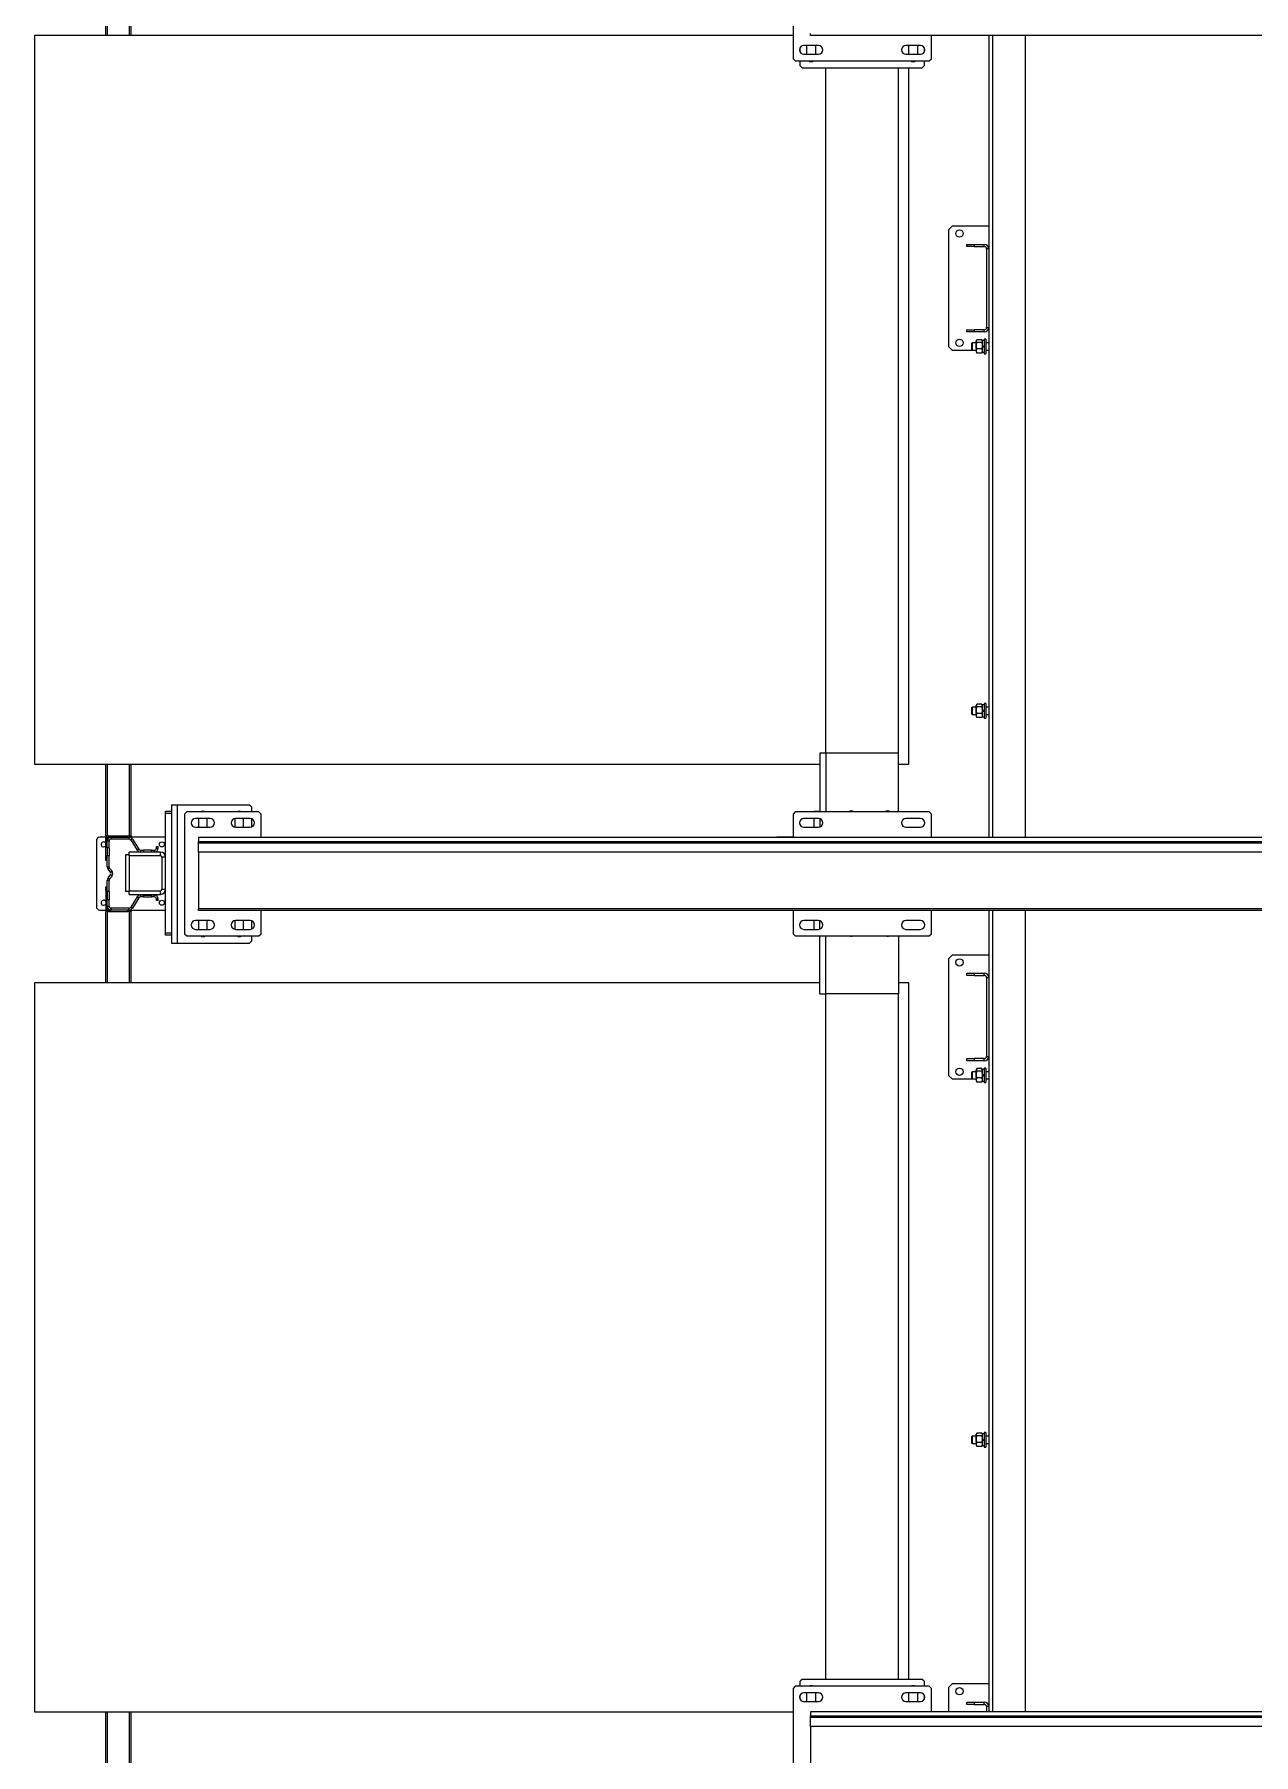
# Model space of a CAD drawing. Header units: millimetres. Extents: x 6622 to 532820, y 3370 to 359312.
# Drawn here: x 461300 to 462973, y 280881 to 283241 of the extents above; entities that cross this region are included whole.
import ezdxf

# ---------------------------------------------------------------- set-up
doc = ezdxf.new("R2010")
doc.units = ezdxf.units.MM

# ---------------------------------------------------------------- blocks, each defined once
blk = doc.blocks.new('A$C6F3A12F4')
at = {"color": 2, "linetype": 'Continuous', "lineweight": 25}
for p, q in [((32485.7, 3475), (32485.7, 225)), ((32491.1, 225), (32491.1, 3475)), ((32493.7, 3475), (32493.7, 225)), ((32505.7, 3475), (32505.7, 225)), ((32583.1, 225), (32583.1, 3475)), ((32585.7, 3475), (32585.7, 225)), ((31385.2, 2635), (31385.2, 1065)), ((33685.2, 2635), (33685.2, 1065)), ((33690.6, 1065), (33690.6, 2635)), ((33693.2, 2635), (33693.2, 1065)), ((33705.2, 2635), (33705.2, 1065)), ((31385.2, 1359.5), (32485.7, 1359.5)), ((32585.7, 1359.5), (33685.2, 1359.5)), ((31385.2, 1314.5), (32485.7, 1314.5)), ((31385.2, 1309.5), (31678, 1309.5)), ((31647, 1309.5), (31647, 1259.5)), ((31675, 1303.5), (31672, 1303.5)), ((31672, 1289.5), (31672, 1303.5)), ((31675, 1289.5), (31675, 1303.5)), ((31678, 1309.5), (31678, 1306.5)), ((31678, 1309.5), (31786, 1309.5)), ((31678, 1306.5), (31786, 1306.5)), ((31786, 1309.5), (32485.7, 1309.5)), ((31786, 1306.5), (31786, 1309.5)), ((31792, 1303.5), (31789, 1303.5)), ((31789, 1303.5), (31789, 1289.5)), ((31792, 1303.5), (31792, 1289.5)), ((31802, 1305.5), (31802, 1303.5)), ((31802, 1305.5), (31822, 1305.5)), ((31802, 1303.5), (31822, 1303.5)), ((31802.8, 1300), (31802.8, 1293.4)), ((31804.4, 1300.9), (31803.3, 1300.3)), ((31803.9, 1303.5), (31803.9, 1300.9)), ((31812, 1300.9), (31803.9, 1300.9)), ((31806.4, 1300), (31806.4, 1293.4)), ((31807, 1309.5), (31807, 1305.5)), ((31812, 1300.9), (31813.5, 1300.9)), ((31820, 1300.9), (31813.5, 1300.9)), ((31815.5, 1300), (31815.5, 1293.4)), ((31817, 1305.5), (31817, 1309.5)), ((31820.7, 1300.3), (31819.6, 1300.9)), ((31820, 1300.9), (31820, 1303.5)), ((31821.2, 1300), (31821.2, 1293.4)), ((31822, 1303.5), (31822, 1305.5)), ((32302, 1305.5), (32302, 1303.5)), ((32302, 1305.5), (32322, 1305.5)), ((32302, 1303.5), (32322, 1303.5)), ((32302.8, 1300), (32302.8, 1293.4)), ((32304.4, 1300.9), (32303.3, 1300.3)), ((32303.9, 1303.5), (32303.9, 1300.9)), ((32312, 1300.9), (32303.9, 1300.9)), ((32306.4, 1300), (32306.4, 1293.4)), ((32307, 1309.5), (32307, 1305.5)), ((32312, 1300.9), (32313.5, 1300.9)), ((32320, 1300.9), (32313.5, 1300.9)), ((32315.5, 1300), (32315.5, 1293.4)), ((32317, 1305.5), (32317, 1309.5)), ((32320.7, 1300.3), (32319.6, 1300.9)), ((32320, 1300.9), (32320, 1303.5)), ((32321.2, 1300), (32321.2, 1293.4)), ((32322, 1303.5), (32322, 1305.5)), ((32585.7, 1314.5), (33685.2, 1314.5)), ((32585.7, 1309.5), (32678, 1309.5)), ((32647, 1309.5), (32647, 1259.5)), ((32675, 1303.5), (32672, 1303.5)), ((32672, 1289.5), (32672, 1303.5)), ((32675, 1289.5), (32675, 1303.5)), ((32678, 1309.5), (32678, 1306.5)), ((32678, 1309.5), (32786, 1309.5)), ((32678, 1306.5), (32786, 1306.5)), ((32786, 1309.5), (33678, 1309.5)), ((32786, 1306.5), (32786, 1309.5)), ((32792, 1303.5), (32789, 1303.5)), ((32789, 1303.5), (32789, 1289.5)), ((32792, 1303.5), (32792, 1289.5)), ((32802, 1305.5), (32802, 1303.5)), ((32802, 1305.5), (32822, 1305.5)), ((32802, 1303.5), (32822, 1303.5)), ((32802.8, 1300), (32802.8, 1293.4)), ((32804.4, 1300.9), (32803.3, 1300.3)), ((32803.9, 1303.5), (32803.9, 1300.9)), ((32812, 1300.9), (32803.9, 1300.9)), ((32806.4, 1300), (32806.4, 1293.4)), ((32807, 1309.5), (32807, 1305.5)), ((32812, 1300.9), (32813.5, 1300.9)), ((32820, 1300.9), (32813.5, 1300.9)), ((32815.5, 1300), (32815.5, 1293.4)), ((32817, 1305.5), (32817, 1309.5)), ((32820.7, 1300.3), (32819.6, 1300.9)), ((32820, 1300.9), (32820, 1303.5)), ((32821.2, 1300), (32821.2, 1293.4)), ((32822, 1303.5), (32822, 1305.5)), ((33302, 1305.5), (33302, 1303.5)), ((33302, 1305.5), (33322, 1305.5)), ((33302, 1303.5), (33322, 1303.5)), ((33302.8, 1300), (33302.8, 1293.4)), ((33304.4, 1300.9), (33303.3, 1300.3)), ((33303.9, 1303.5), (33303.9, 1300.9)), ((33312, 1300.9), (33303.9, 1300.9)), ((33306.4, 1300), (33306.4, 1293.4)), ((33307, 1309.5), (33307, 1305.5)), ((33312, 1300.9), (33313.5, 1300.9)), ((33320, 1300.9), (33313.5, 1300.9)), ((33315.5, 1300), (33315.5, 1293.4)), ((33317, 1305.5), (33317, 1309.5)), ((33320.7, 1300.3), (33319.6, 1300.9)), ((33320, 1300.9), (33320, 1303.5)), ((33321.2, 1300), (33321.2, 1293.4)), ((33322, 1303.5), (33322, 1305.5)), ((33647, 1309.5), (33647, 1259.5)), ((33675, 1303.5), (33672, 1303.5)), ((33672, 1289.5), (33672, 1303.5)), ((33675, 1289.5), (33675, 1303.5)), ((33678, 1309.5), (33678, 1306.5)), ((33678, 1309.5), (33685.2, 1309.5)), ((33678, 1306.5), (33685.2, 1306.5)), ((31672, 1289.5), (31675, 1289.5)), ((31672, 1279.5), (31672, 1289.5)), ((31675, 1279.5), (31672, 1279.5)), ((31675, 1289.5), (31675, 1279.5)), ((31789, 1289.5), (31792, 1289.5)), ((31789, 1279.5), (31789, 1289.5)), ((31792, 1279.5), (31789, 1279.5)), ((31792, 1289.5), (31792, 1279.5)), ((31803.3, 1293.1), (31804.4, 1292.5)), ((31814.9, 1292.5), (31804.4, 1292.5)), ((31807, 1292.5), (31807, 1287)), ((31807, 1287), (31807.5, 1286.5)), ((31807, 1287), (31817, 1287)), ((31816.5, 1286.5), (31807.5, 1286.5)), ((31814.9, 1292.5), (31819.6, 1292.5)), ((31816.5, 1286.5), (31817, 1287)), ((31817, 1287), (31817, 1292.5)), ((31817, 1259.5), (31817, 1287)), ((31819.6, 1292.5), (31820.7, 1293.1)), ((32303.3, 1293.1), (32304.4, 1292.5)), ((32314.9, 1292.5), (32304.4, 1292.5)), ((32307, 1292.5), (32307, 1287)), ((32307, 1287), (32307.5, 1286.5)), ((32307, 1287), (32317, 1287)), ((32316.5, 1286.5), (32307.5, 1286.5)), ((32314.9, 1292.5), (32319.6, 1292.5)), ((32316.5, 1286.5), (32317, 1287)), ((32317, 1287), (32317, 1292.5)), ((32319.6, 1292.5), (32320.7, 1293.1)), ((32672, 1289.5), (32675, 1289.5)), ((32672, 1279.5), (32672, 1289.5)), ((32675, 1279.5), (32672, 1279.5)), ((32675, 1289.5), (32675, 1279.5)), ((32789, 1289.5), (32792, 1289.5)), ((32789, 1279.5), (32789, 1289.5)), ((32792, 1279.5), (32789, 1279.5)), ((32792, 1289.5), (32792, 1279.5)), ((32803.3, 1293.1), (32804.4, 1292.5)), ((32814.9, 1292.5), (32804.4, 1292.5)), ((32807, 1292.5), (32807, 1287)), ((32807, 1287), (32807.5, 1286.5)), ((32807, 1287), (32817, 1287)), ((32816.5, 1286.5), (32807.5, 1286.5)), ((32814.9, 1292.5), (32819.6, 1292.5)), ((32816.5, 1286.5), (32817, 1287)), ((32817, 1287), (32817, 1292.5)), ((32817, 1259.5), (32817, 1287)), ((32819.6, 1292.5), (32820.7, 1293.1)), ((33303.3, 1293.1), (33304.4, 1292.5)), ((33314.9, 1292.5), (33304.4, 1292.5)), ((33307, 1292.5), (33307, 1287)), ((33307, 1287), (33307.5, 1286.5)), ((33307, 1287), (33317, 1287)), ((33316.5, 1286.5), (33307.5, 1286.5)), ((33314.9, 1292.5), (33319.6, 1292.5)), ((33316.5, 1286.5), (33317, 1287)), ((33317, 1287), (33317, 1292.5)), ((33319.6, 1292.5), (33320.7, 1293.1)), ((33672, 1289.5), (33675, 1289.5)), ((33672, 1279.5), (33672, 1289.5)), ((33675, 1279.5), (33672, 1279.5)), ((33675, 1289.5), (33675, 1279.5)), ((31647, 1259.5), (31652, 1254.5)), ((31652, 1254.5), (31812, 1254.5)), ((31812, 1254.5), (31817, 1259.5)), ((32647, 1259.5), (32652, 1254.5)), ((32652, 1254.5), (32812, 1254.5)), ((32812, 1254.5), (32817, 1259.5)), ((33647, 1259.5), (33652, 1254.5)), ((33652, 1254.5), (33685.2, 1254.5)), ((31417.2, 1231), (31385.2, 1231)), ((31420.2, 1228), (31417.2, 1231)), ((31420.2, 1044), (31420.2, 1228)), ((32453.7, 1231), (32450.7, 1228)), ((32450.7, 1228), (32450.7, 1044)), ((32485.7, 1231), (32453.7, 1231)), ((32617.7, 1231), (32585.7, 1231)), ((32620.7, 1228), (32617.7, 1231)), ((32620.7, 1044), (32620.7, 1228)), ((33653.2, 1231), (33650.2, 1228)), ((33650.2, 1228), (33650.2, 1044)), ((33685.2, 1231), (33653.2, 1231)), ((31399.2, 1216), (31399.2, 1196)), ((31399.2, 1211.9), (31411.2, 1211.9)), ((31401.7, 1220.9), (31408.7, 1220.9)), ((31411.2, 1196), (31411.2, 1216)), ((31420.2, 1220.9), (31427.2, 1220.9)), ((31430.2, 1217.9), (31427.2, 1220.9)), ((31430.2, 1217.9), (31430.2, 1053.9)), ((32459.7, 1216), (32459.7, 1196)), ((32471.7, 1196), (32471.7, 1216)), ((32599.7, 1216), (32599.7, 1196)), ((32611.7, 1196), (32611.7, 1216)), ((33643.2, 1220.9), (33640.2, 1217.9)), ((33640.2, 1053.9), (33640.2, 1217.9)), ((33643.2, 1220.9), (33650.2, 1220.9)), ((33659.2, 1216), (33659.2, 1196)), ((33659.2, 1211.9), (33671.2, 1211.9)), ((33661.8, 1220.9), (33668.6, 1220.9)), ((33671.2, 1196), (33671.2, 1216)), ((31411.2, 1200), (31399.2, 1200)), ((31411.2, 1199.9), (31399.2, 1199.9)), ((32385.2, 1200), (31430.2, 1200)), ((32370.2, 1185.9), (31430.2, 1185.9)), ((32370.2, 1185.9), (32370.2, 1085.9)), ((32450.7, 1185.9), (32370.2, 1185.9)), ((32385.2, 1185.9), (32385.2, 1200)), ((32620.7, 1185.9), (32700.2, 1185.9)), ((32685.2, 1200), (32685.2, 1185.9)), ((33640.2, 1200), (32685.2, 1200)), ((32700.2, 1185.9), (32700.2, 1085.9)), ((33640.2, 1185.9), (32700.2, 1185.9)), ((33671.2, 1200), (33659.2, 1200)), ((33671.2, 1199.9), (33659.2, 1199.9)), ((32370.2, 1085.9), (31430.2, 1085.9)), ((32370.2, 1085.9), (32450.7, 1085.9)), ((32370.2, 1085.9), (32370.2, 1077.9)), ((32700.2, 1085.9), (32620.7, 1085.9)), ((32700.2, 1077.9), (32700.2, 1085.9)), ((33640.2, 1085.9), (32700.2, 1085.9)), ((31385.2, 1065), (31382.6, 1065)), ((31399.2, 1076), (31399.2, 1056)), ((31399.2, 1071.9), (31411.2, 1071.9)), ((31411.2, 1056), (31411.2, 1076)), ((32370.2, 1077.9), (32450.7, 1077.9)), ((32385.2, 0), (32385.2, 1077.9)), ((32449.7, 1069.9), (32449.7, 1077.9)), ((32450.7, 1069.9), (32449.7, 1069.9)), ((32459.7, 1076), (32459.7, 1056)), ((32471.7, 1069.9), (32459.7, 1069.9)), ((32460, 1077.9), (32471.4, 1077.9)), ((32471.7, 1056), (32471.7, 1076)), ((32599.7, 1076), (32599.7, 1056)), ((32611.7, 1069.9), (32599.7, 1069.9)), ((32611.4, 1077.9), (32600, 1077.9)), ((32611.7, 1056), (32611.7, 1076)), ((32700.2, 1077.9), (32620.7, 1077.9)), ((32685.2, 1077.9), (32685.2, 0)), ((33659.2, 1076), (33659.2, 1056)), ((33659.2, 1071.9), (33671.2, 1071.9)), ((33671.2, 1056), (33671.2, 1076)), ((33685.2, 1065), (33690.6, 1065)), ((33693.2, 1065), (33690.6, 1065)), ((33705.2, 1065), (33693.2, 1065)), ((33705.2, 1065), (33782.6, 1065)), ((31253.2, 1041), (31417.2, 1041)), ((31385.2, 1041), (31385.2, 0)), ((31411.2, 1059.9), (31399.2, 1059.9)), ((31408.4, 1050.9), (31402, 1050.9)), ((31417.2, 1041), (31420.2, 1044)), ((31427.2, 1050.9), (31420.2, 1050.9)), ((31427.2, 1050.9), (31430.2, 1053.9)), ((32450.7, 1044), (32453.7, 1041)), ((32453.7, 1041), (32485.7, 1041)), ((32485.2, 1041), (32485.2, 1020)), ((32585.7, 1041), (32617.7, 1041)), ((32617.7, 1041), (32620.7, 1044)), ((33640.2, 1053.9), (33643.2, 1050.9)), ((33650.2, 1050.9), (33643.2, 1050.9)), ((33650.2, 1044), (33653.2, 1041)), ((33653.2, 1041), (33817.2, 1041)), ((33671.2, 1059.9), (33659.2, 1059.9)), ((33668.4, 1050.9), (33662, 1050.9)), ((33685.2, 0), (33685.2, 1041)), ((32453.7, 311), (32450.7, 308)), ((32450.7, 308), (32450.7, 209)), ((32485.7, 311), (32453.7, 311)), ((32617.7, 311), (32585.7, 311)), ((32620.7, 308), (32617.7, 311)), ((32620.7, 209), (32620.7, 308)), ((32443.7, 298.1), (32440.7, 295.1)), ((32440.7, 196.1), (32440.7, 295.1)), ((32443.7, 298.1), (32450.7, 298.1)), ((32459.7, 296), (32459.7, 276)), ((32471.7, 287.1), (32459.7, 287.1)), ((32460.1, 298.1), (32471.3, 298.1)), ((32471.7, 276), (32471.7, 296)), ((32599.7, 296), (32599.7, 276)), ((32611.7, 287.1), (32599.7, 287.1)), ((32600.1, 298.1), (32611.3, 298.1)), ((32611.7, 276), (32611.7, 296)), ((32620.7, 298.1), (32627.7, 298.1)), ((32630.7, 295.1), (32627.7, 298.1)), ((32630.7, 196.1), (32630.7, 295.1)), ((32459.8, 275.1), (32471.6, 275.1)), ((32599.8, 275.1), (32611.6, 275.1)), ((32459.7, 241), (32459.7, 221)), ((32471.7, 237.1), (32459.7, 237.1)), ((32471.7, 221), (32471.7, 241)), ((32599.7, 241), (32599.7, 221)), ((32611.7, 237.1), (32599.7, 237.1)), ((32611.7, 221), (32611.7, 241)), ((32459.7, 225.1), (32471.7, 225.1)), ((32485.7, 225), (32491.1, 225)), ((32493.7, 225), (32491.1, 225)), ((32505.7, 225), (32493.7, 225)), ((32505.7, 225), (32583.1, 225)), ((32585.7, 225), (32583.1, 225)), ((32599.7, 225.1), (32611.7, 225.1)), ((32440.7, 188.1), (32440.7, 196.1)), ((32440.7, 196.1), (32630.7, 196.1)), ((32450.7, 209), (32453.7, 206)), ((32453.7, 206), (32617.7, 206)), ((32617.7, 206), (32620.7, 209)), ((32630.7, 188.1), (32630.7, 196.1)), ((32440.7, 188.1), (32630.7, 188.1)), ((32449.7, 180.1), (32449.7, 188.1)), ((32452.7, 180.1), (32449.7, 180.1)), ((32452.7, 188.1), (32452.7, 180.1)), ((32616.7, 180.1), (32452.7, 180.1)), ((32485.2, 180), (32485.2, 133)), ((32498.2, 167.5), (32498.2, 170)), ((32500.2, 170), (32498.2, 170)), ((32500.2, 167.5), (32498.2, 167.5)), ((32500.2, 167.5), (32500.2, 170)), ((32510.7, 173.1), (32505.7, 173.1)), ((32505.7, 173.1), (32505.7, 130.1)), ((32510.7, 173.1), (32510.7, 130.1)), ((32512.7, 180.1), (32512.7, 175.1)), ((32556.7, 175.1), (32512.7, 175.1)), ((32556.7, 175.1), (32556.7, 180.1)), ((32563.7, 173.1), (32558.7, 173.1)), ((32558.7, 130.1), (32558.7, 173.1)), ((32563.7, 130.1), (32563.7, 173.1)), ((32570.2, 170), (32570.2, 167.5)), ((32572.2, 170), (32570.2, 170)), ((32572.2, 167.5), (32570.2, 167.5)), ((32572.2, 170), (32572.2, 167.5)), ((32585.2, 133), (32585.2, 180)), ((32616.7, 180.1), (32616.7, 188.1)), ((32619.7, 180.1), (32616.7, 180.1)), ((32619.7, 188.1), (32619.7, 180.1)), ((32487.8, 134.6), (32501.8, 143.1)), ((32503.1, 141), (32501.8, 143.1)), ((32505.7, 164.5), (32503.2, 164.5)), ((32503.2, 160.5), (32503.2, 164.5)), ((32505.7, 160.5), (32503.2, 160.5)), ((32503.2, 160.5), (32503.2, 149.7)), ((32503.2, 145.7), (32503.2, 149.7)), ((32503.2, 149.7), (32505.7, 149.7)), ((32503.2, 145.7), (32505.7, 145.7)), ((32567.2, 164.5), (32564.7, 164.5)), ((32564.7, 164.5), (32564.7, 160.5)), ((32567.2, 160.5), (32564.7, 160.5)), ((32564.7, 149.7), (32564.7, 160.5)), ((32564.7, 149.7), (32564.7, 145.7)), ((32564.7, 149.7), (32567.2, 149.7)), ((32564.7, 145.7), (32567.2, 145.7)), ((32567.2, 164.5), (32567.2, 160.5)), ((32567.2, 149.7), (32567.2, 160.5)), ((32567.2, 149.7), (32567.2, 145.7)), ((32568.6, 143.1), (32567.3, 141)), ((32568.6, 143.1), (32582.6, 134.6)), ((31385.2, 133), (31285.2, 133)), ((31385.2, 130.5), (31285.2, 130.5)), ((32483.2, 133), (32385.2, 133)), ((32483.2, 130.5), (32385.2, 130.5)), ((32483.2, 133), (32485.2, 133)), ((32483.2, 128), (32483.2, 133)), ((32483.2, 101), (32483.2, 128)), ((32485.2, 128), (32483.2, 128)), ((32485.2, 133), (32485.2, 129.9)), ((32487.7, 129.9), (32485.2, 129.9)), ((32485.2, 105.5), (32485.2, 129.9)), ((32487.7, 105.5), (32487.7, 129.9)), ((32487.8, 134.6), (32489.1, 132.5)), ((32489.1, 132.5), (32503.1, 141)), ((32510.7, 130.1), (32505.7, 130.1)), ((32509.7, 130.1), (32559.7, 130.1)), ((32509.7, 130.1), (32509.7, 125.1)), ((32509.7, 125.1), (32559.7, 125.1)), ((32563.7, 130.1), (32558.7, 130.1)), ((32559.7, 130.1), (32559.7, 125.1)), ((32567.3, 141), (32581.3, 132.5)), ((32581.3, 132.5), (32582.6, 134.6)), ((32585.2, 129.9), (32582.7, 129.9)), ((32582.7, 129.9), (32582.7, 105.5)), ((32585.2, 133), (32587.2, 133)), ((32585.2, 129.9), (32585.2, 133)), ((32585.2, 129.9), (32585.2, 105.5)), ((32587.2, 128), (32585.2, 128)), ((32587.2, 133), (32587.2, 128)), ((32685.2, 133), (32587.2, 133)), ((32685.2, 130.5), (32587.2, 130.5)), ((32587.2, 101), (32587.2, 128)), ((33785.2, 133), (33685.2, 133)), ((33785.2, 130.5), (33685.2, 130.5)), ((31385.2, 100.5), (31285.2, 100.5)), ((31385.2, 98), (31285.2, 98)), ((32483.2, 100.5), (32385.2, 100.5)), ((32483.2, 98), (32385.2, 98)), ((32483.2, 101), (32485.2, 101)), ((32483.2, 101), (32483.2, 100.5)), ((32483.2, 100.5), (32483.2, 98)), ((32485.2, 101), (32485.2, 105.5)), ((32485.2, 105.5), (32487.7, 105.5)), ((32485.2, 98.2), (32485.2, 90)), ((32486.2, 100), (32486.2, 98)), ((32490.7, 100), (32486.2, 100)), ((32512.2, 98), (32486.2, 98)), ((32490.7, 102.5), (32490.7, 100)), ((32499.8, 102.5), (32490.7, 102.5)), ((32499.8, 100), (32490.7, 100)), ((32499.8, 102.5), (32510.6, 102.5)), ((32499.8, 102.5), (32499.8, 100)), ((32499.8, 100), (32510.6, 100)), ((32510.6, 100), (32510.6, 102.5)), ((32525.8, 102.5), (32510.6, 102.5)), ((32525.8, 100), (32510.6, 100)), ((32512.2, 98), (32512.2, 100)), ((32517.2, 98), (32512.2, 98)), ((32517.2, 100), (32517.2, 98)), ((32525.8, 100), (32525.8, 102.5)), ((32531.8, 106.5), (32527.6, 103.2)), ((32527.6, 103.2), (32529.2, 101.2)), ((32533.3, 104.5), (32529.2, 101.2)), ((32533.3, 104.5), (32531.8, 106.5)), ((32538.6, 106.5), (32537.1, 104.5)), ((32541.2, 101.2), (32537.1, 104.5)), ((32542.8, 103.2), (32538.6, 106.5)), ((32541.2, 101.2), (32542.8, 103.2)), ((32544.6, 102.5), (32544.6, 100)), ((32559.8, 102.5), (32544.6, 102.5)), ((32559.8, 100), (32544.6, 100)), ((32553.2, 98), (32553.2, 100)), ((32558.2, 98), (32553.2, 98)), ((32558.2, 100), (32558.2, 98)), ((32558.2, 98), (32584.2, 98)), ((32559.8, 102.5), (32570.6, 102.5)), ((32559.8, 102.5), (32559.8, 100)), ((32559.8, 100), (32570.6, 100)), ((32570.6, 100), (32570.6, 102.5)), ((32579.7, 102.5), (32570.6, 102.5)), ((32579.7, 100), (32570.6, 100)), ((32579.7, 100), (32579.7, 102.5)), ((32579.7, 100), (32584.2, 100)), ((32582.7, 105.5), (32585.2, 105.5)), ((32584.2, 98), (32584.2, 100)), ((32585.2, 101), (32585.2, 105.5)), ((32585.2, 101), (32587.2, 101)), ((32585.2, 90), (32585.2, 98.2)), ((32587.2, 101), (32587.2, 100.5)), ((32587.2, 100.5), (32587.2, 98)), ((32685.2, 100.5), (32587.2, 100.5)), ((32685.2, 98), (32587.2, 98)), ((33785.2, 100.5), (33685.2, 100.5)), ((33785.2, 98), (33685.2, 98)), ((32490.2, 85), (32580.2, 85)), ((31385.2, 0), (32385.2, 0)), ((32685.2, 0), (33685.2, 0))]:
    blk.add_line(p, q, dxfattribs=at)
at = {"color": 2, "linetype": 'Continuous', "lineweight": 25, "flags": 128}
for points in [[(31812, 1300.9), (31811.5, 1301.8), (31811, 1302.6), (31810.5, 1303.5)], [(31812, 1303.5), (31812.5, 1302.6), (31813, 1301.8), (31813.5, 1300.9)], [(32312, 1300.9), (32311.5, 1301.8), (32311, 1302.6), (32310.5, 1303.5)], [(32312, 1303.5), (32312.5, 1302.6), (32313, 1301.8), (32313.5, 1300.9)], [(32812, 1300.9), (32811.5, 1301.8), (32811, 1302.6), (32810.5, 1303.5)], [(32812, 1303.5), (32812.5, 1302.6), (32813, 1301.8), (32813.5, 1300.9)], [(33312, 1300.9), (33311.5, 1301.8), (33311, 1302.6), (33310.5, 1303.5)], [(33312, 1303.5), (33312.5, 1302.6), (33313, 1301.8), (33313.5, 1300.9)]]:
    blk.add_lwpolyline(points, dxfattribs=at)
at = {"color": 2, "linetype": 'Continuous', "lineweight": 25}
for centre, radius in [((31657, 1269.5), 5), ((31807, 1269.5), 5), ((32657, 1269.5), 5), ((32807, 1269.5), 5), ((33657, 1269.5), 5), ((32495.2, 175), 3.5), ((32575.2, 175), 3.5)]:
    blk.add_circle(centre, radius, dxfattribs=at)
for centre, radius, start, end in [((31678, 1303.5), 6, 90, 180), ((31678, 1303.5), 3, 90, 180), ((31786, 1303.5), 6, 0, 90), ((31786, 1303.5), 3, 0, 90), ((32678, 1303.5), 6, 90, 180), ((32678, 1303.5), 3, 90, 180), ((32786, 1303.5), 6, 0, 90), ((32786, 1303.5), 3, 0, 90), ((33678, 1303.5), 6, 90, 180), ((33678, 1303.5), 3, 90, 180), ((31405.2, 1216), 6, 0, 180), ((31415.2, 1205.9), 6, 326.4427, 33.5573), ((32465.7, 1216), 6, 0, 180), ((32605.7, 1216), 6, 0, 180), ((33655.2, 1205.9), 6, 146.4427, 213.5573), ((33665.2, 1216), 6, 0, 180), ((31405.2, 1196), 6, 180, 0), ((32465.7, 1196), 6, 180, 0), ((32605.7, 1196), 6, 180, 0), ((33665.2, 1196), 6, 180, 0), ((32455.2, 1170.9), 6, 138.5904, 221.4096), ((32615.2, 1170.9), 6, 336.4435, 23.5565), ((32455.2, 1120.9), 6, 138.5904, 221.4096), ((32615.2, 1120.9), 6, 336.4435, 23.5565), ((31405.2, 1076), 6, 0, 180), ((31415.2, 1065.9), 6, 326.4427, 33.5573), ((32465.7, 1076), 6, 0, 180), ((32605.7, 1076), 6, 0, 180), ((33655.2, 1065.9), 6, 146.4427, 213.5573), ((33665.2, 1076), 6, 0, 180), ((31405.2, 1056), 6, 180, 0), ((32465.7, 1056), 6, 180, 0), ((32605.7, 1056), 6, 180, 0), ((33665.2, 1056), 6, 180, 0), ((32490.2, 1020), 5, 180, 205.8419), ((32455.7, 281.1), 6, 146.4427, 213.5573), ((32465.7, 296), 6, 0, 180), ((32605.7, 296), 6, 0, 180), ((32615.7, 281.1), 6, 326.4427, 33.5573), ((32465.7, 276), 6, 180, 0), ((32605.7, 276), 6, 180, 0), ((32465.7, 241), 6, 0, 180), ((32605.7, 241), 6, 0, 180), ((32455.7, 231.1), 6, 146.4427, 213.5573), ((32465.7, 221), 6, 180, 0), ((32605.7, 221), 6, 180, 0), ((32615.7, 231.1), 6, 326.4427, 33.5573), ((32500.2, 164.5), 5.5, 0, 90), ((32500.2, 164.5), 3, 0, 90), ((32512.7, 173.1), 7, 90, 180), ((32512.7, 173.1), 2, 90, 180), ((32556.7, 173.1), 7, 0, 90), ((32556.7, 173.1), 2, 0, 90), ((32570.2, 164.5), 5.5, 90, 180), ((32570.2, 164.5), 3, 90, 180), ((32500.2, 145.7), 3, 301.4296, 0), ((32500.2, 145.7), 5.5, 301.4296, 0), ((32570.2, 145.7), 5.5, 180, 238.5704), ((32570.2, 145.7), 3, 180, 238.5704), ((32490.7, 129.9), 5.5, 121.4296, 180), ((32490.7, 129.9), 3, 121.4296, 180), ((32579.7, 129.9), 3, 0, 58.5704), ((32579.7, 129.9), 5.5, 0, 58.5704), ((32486.2, 101), 3, 180, 270), ((32490.7, 105.5), 5.5, 180, 270), ((32486.2, 101), 1, 180, 270), ((32490.7, 105.5), 3, 180, 270), ((32495.2, 95), 3.5, 121.0027, 0), ((32495.2, 95), 3.5, 0, 58.9973), ((32525.8, 105.5), 3, 270, 308.6598), ((32525.8, 105.5), 5.5, 270, 308.6598), ((32535.2, 102.2), 5.5, 51.3402, 128.6598), ((32535.2, 102.2), 3, 51.3402, 128.6598), ((32544.6, 105.5), 5.5, 231.3402, 270), ((32544.6, 105.5), 3, 231.3402, 270), ((32575.2, 95), 3.5, 121.0027, 0), ((32575.2, 95), 3.5, 0, 58.9973), ((32579.7, 105.5), 5.5, 270, 0), ((32579.7, 105.5), 3, 270, 0), ((32584.2, 101), 1, 270, 0), ((32584.2, 101), 3, 270, 0), ((32490.2, 90), 5, 180, 270), ((32580.2, 90), 5, 270, 0)]:
    blk.add_arc(centre, radius, start, end, dxfattribs=at)
for points, knots in [([(31802.8, 1300), (31803.3, 1300.2), (31804, 1300.7), (31805, 1300.7), (31805.8, 1300.4), (31806.2, 1300.1), (31806.4, 1300)], [0, 0, 0, 0, 0.363637, 0.612794, 0.868669, 1, 1, 1, 1]), ([(31806.4, 1300), (31807.2, 1300.2), (31808.8, 1300.6), (31811.2, 1300.7), (31813.4, 1300.5), (31814.8, 1300.2), (31815.5, 1300)], [0, 0, 0, 0, 0.264522, 0.534908, 0.765371, 1, 1, 1, 1]), ([(31815.5, 1300), (31816, 1300.2), (31817, 1300.6), (31818.5, 1300.7), (31819.9, 1300.5), (31820.7, 1300.2), (31821.2, 1300)], [0, 0, 0, 0, 0.264587, 0.534953, 0.765275, 1, 1, 1, 1]), ([(31821.2, 1300), (31821, 1300.1), (31820.8, 1300.2), (31820.7, 1300.3), (31820.7, 1300.3)], [0, 0, 0, 0, 0.908808, 1, 1, 1, 1]), ([(32302.8, 1300), (32303.3, 1300.2), (32304, 1300.7), (32305, 1300.7), (32305.8, 1300.4), (32306.2, 1300.1), (32306.4, 1300)], [0, 0, 0, 0, 0.363637, 0.612716, 0.868745, 1, 1, 1, 1]), ([(32306.4, 1300), (32307.2, 1300.2), (32308.8, 1300.6), (32311.2, 1300.7), (32313.4, 1300.5), (32314.8, 1300.2), (32315.5, 1300)], [0, 0, 0, 0, 0.264772, 0.53481, 0.76552, 1, 1, 1, 1]), ([(32315.5, 1300), (32316, 1300.2), (32317, 1300.6), (32318.5, 1300.7), (32319.9, 1300.5), (32320.7, 1300.2), (32321.2, 1300)], [0, 0, 0, 0, 0.264708, 0.535074, 0.765396, 1, 1, 1, 1]), ([(32321.2, 1300), (32321, 1300.1), (32320.8, 1300.2), (32320.7, 1300.3), (32320.7, 1300.3)], [0, 0, 0, 0, 0.90876, 1, 1, 1, 1]), ([(32802.8, 1300), (32803.3, 1300.2), (32804, 1300.7), (32805, 1300.7), (32805.8, 1300.4), (32806.2, 1300.1), (32806.4, 1300)], [0, 0, 0, 0, 0.363637, 0.612716, 0.868745, 1, 1, 1, 1]), ([(32806.4, 1300), (32807.2, 1300.2), (32808.8, 1300.6), (32811.2, 1300.7), (32813.4, 1300.5), (32814.8, 1300.2), (32815.5, 1300)], [0, 0, 0, 0, 0.264772, 0.53481, 0.76552, 1, 1, 1, 1]), ([(32815.5, 1300), (32816, 1300.2), (32817, 1300.6), (32818.5, 1300.7), (32819.9, 1300.5), (32820.7, 1300.2), (32821.2, 1300)], [0, 0, 0, 0, 0.264708, 0.535074, 0.765396, 1, 1, 1, 1]), ([(32821.2, 1300), (32821, 1300.1), (32820.8, 1300.2), (32820.7, 1300.3), (32820.7, 1300.3)], [0, 0, 0, 0, 0.90876, 1, 1, 1, 1]), ([(33302.8, 1300), (33303.3, 1300.2), (33304, 1300.7), (33305, 1300.7), (33305.8, 1300.4), (33306.2, 1300.1), (33306.4, 1300)], [0, 0, 0, 0, 0.363637, 0.612716, 0.868745, 1, 1, 1, 1]), ([(33306.4, 1300), (33307.2, 1300.2), (33308.8, 1300.6), (33311.2, 1300.7), (33313.4, 1300.5), (33314.8, 1300.2), (33315.5, 1300)], [0, 0, 0, 0, 0.264772, 0.53481, 0.76552, 1, 1, 1, 1]), ([(33315.5, 1300), (33316, 1300.2), (33317, 1300.6), (33318.5, 1300.7), (33319.9, 1300.5), (33320.7, 1300.2), (33321.2, 1300)], [0, 0, 0, 0, 0.264708, 0.535074, 0.765396, 1, 1, 1, 1]), ([(33321.2, 1300), (33321, 1300.1), (33320.8, 1300.2), (33320.7, 1300.3), (33320.7, 1300.3)], [0, 0, 0, 0, 0.90876, 1, 1, 1, 1]), ([(31806.4, 1293.4), (31806.2, 1293.3), (31805.8, 1293), (31805, 1292.7), (31804, 1292.7), (31803.3, 1293.2), (31802.8, 1293.4)], [0, 0, 0, 0, 0.13133, 0.380798, 0.636361, 1, 1, 1, 1]), ([(31815.5, 1293.4), (31814.7, 1293.2), (31813.1, 1292.8), (31810.7, 1292.7), (31808.5, 1292.9), (31807.1, 1293.2), (31806.4, 1293.4)], [0, 0, 0, 0, 0.26472, 0.534906, 0.76537, 1, 1, 1, 1]), ([(31821.2, 1293.4), (31820.7, 1293.2), (31819.7, 1292.8), (31818.2, 1292.7), (31816.8, 1292.9), (31816, 1293.2), (31815.5, 1293.4)], [0, 0, 0, 0, 0.264585, 0.534952, 0.765396, 1, 1, 1, 1]), ([(31820.7, 1293.1), (31820.7, 1293.1), (31820.8, 1293.2), (31821, 1293.3), (31821.2, 1293.4)], [0, 0, 0, 0, 0.09115, 1, 1, 1, 1]), ([(32306.4, 1293.4), (32306.2, 1293.3), (32305.8, 1293), (32305, 1292.7), (32304, 1292.7), (32303.3, 1293.2), (32302.8, 1293.4)], [0, 0, 0, 0, 0.131254, 0.380876, 0.636362, 1, 1, 1, 1]), ([(32315.5, 1293.4), (32314.7, 1293.2), (32313.1, 1292.8), (32310.7, 1292.7), (32308.5, 1292.9), (32307.1, 1293.2), (32306.4, 1293.4)], [0, 0, 0, 0, 0.264376, 0.534814, 0.765523, 1, 1, 1, 1]), ([(32321.2, 1293.4), (32320.7, 1293.2), (32319.7, 1292.8), (32318.2, 1292.7), (32316.8, 1292.9), (32316, 1293.2), (32315.5, 1293.4)], [0, 0, 0, 0, 0.2644652, 0.5348322, 0.7651538, 1, 1, 1, 1]), ([(32320.7, 1293.1), (32320.7, 1293.1), (32320.8, 1293.2), (32321, 1293.3), (32321.2, 1293.4)], [0, 0, 0, 0, 0.091198, 1, 1, 1, 1]), ([(32806.4, 1293.4), (32806.2, 1293.3), (32805.8, 1293), (32805, 1292.7), (32804, 1292.7), (32803.3, 1293.2), (32802.8, 1293.4)], [0, 0, 0, 0, 0.131254, 0.380876, 0.636362, 1, 1, 1, 1]), ([(32815.5, 1293.4), (32814.7, 1293.2), (32813.1, 1292.8), (32810.7, 1292.7), (32808.5, 1292.9), (32807.1, 1293.2), (32806.4, 1293.4)], [0, 0, 0, 0, 0.264376, 0.534814, 0.765523, 1, 1, 1, 1]), ([(32821.2, 1293.4), (32820.7, 1293.2), (32819.7, 1292.8), (32818.2, 1292.7), (32816.8, 1292.9), (32816, 1293.2), (32815.5, 1293.4)], [0, 0, 0, 0, 0.2644652, 0.5348322, 0.7651538, 1, 1, 1, 1]), ([(32820.7, 1293.1), (32820.7, 1293.1), (32820.8, 1293.2), (32821, 1293.3), (32821.2, 1293.4)], [0, 0, 0, 0, 0.091198, 1, 1, 1, 1]), ([(33306.4, 1293.4), (33306.2, 1293.3), (33305.8, 1293), (33305, 1292.7), (33304, 1292.7), (33303.3, 1293.2), (33302.8, 1293.4)], [0, 0, 0, 0, 0.131254, 0.380876, 0.636362, 1, 1, 1, 1]), ([(33315.5, 1293.4), (33314.7, 1293.2), (33313.1, 1292.8), (33310.7, 1292.7), (33308.5, 1292.9), (33307.1, 1293.2), (33306.4, 1293.4)], [0, 0, 0, 0, 0.264376, 0.534814, 0.765523, 1, 1, 1, 1]), ([(33321.2, 1293.4), (33320.7, 1293.2), (33319.7, 1292.8), (33318.2, 1292.7), (33316.8, 1292.9), (33316, 1293.2), (33315.5, 1293.4)], [0, 0, 0, 0, 0.2644652, 0.5348322, 0.7651538, 1, 1, 1, 1]), ([(33320.7, 1293.1), (33320.7, 1293.1), (33320.8, 1293.2), (33321, 1293.3), (33321.2, 1293.4)], [0, 0, 0, 0, 0.091198, 1, 1, 1, 1])]:
    blk.add_open_spline(points, degree=3, knots=knots, dxfattribs=at)

msp = doc.modelspace()

# ---------------------------------------------------------------- block references
at = {"color": 0, "rotation": 270}
msp.add_blockref('A$C6F3A12F4', (461300, 314625.198), dxfattribs=at)

doc.saveas('drawing.dxf')
